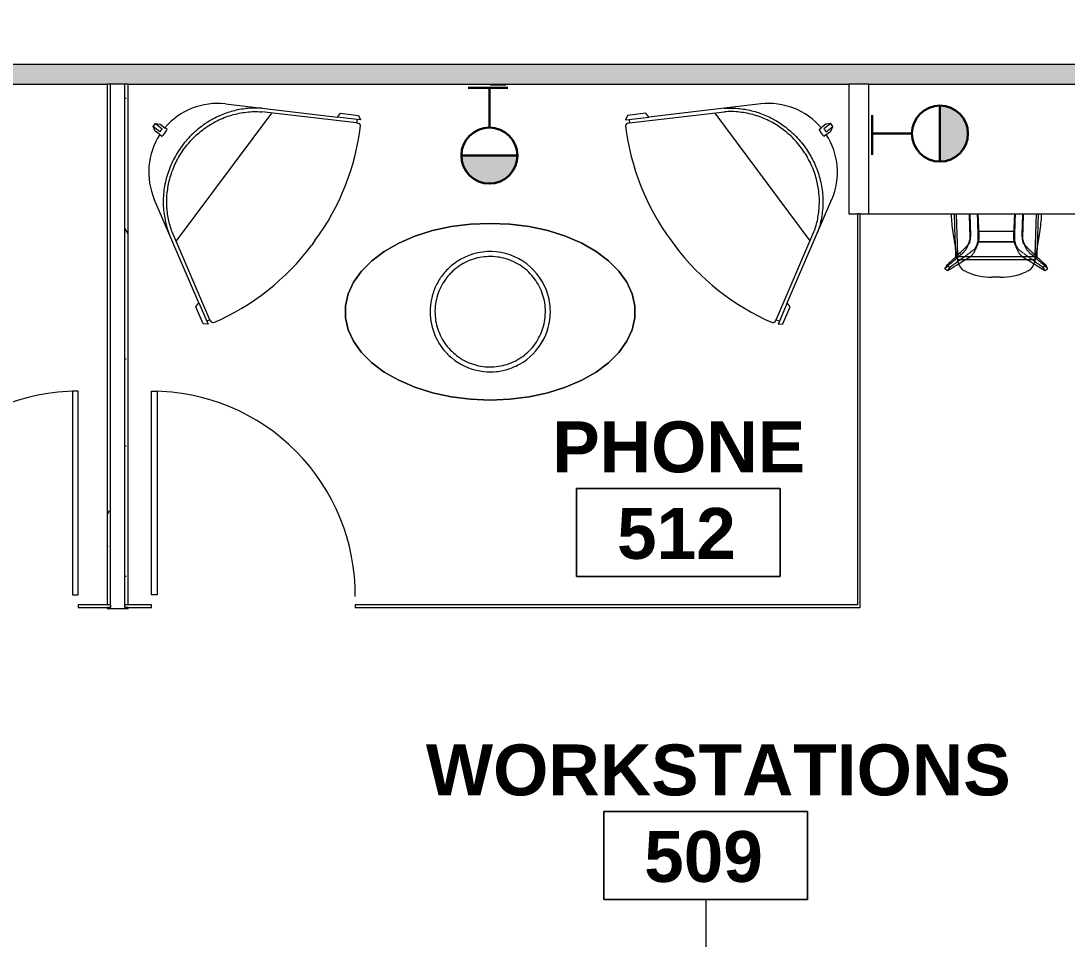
# Model space of a CAD drawing. Header units: inches. Extents: x 0 to 2535, y 0 to 2055.
# Drawn here: x 1219.2 to 1404.1, y 596.3 to 758.6 of the extents above; entities that cross this region are included whole.
import ezdxf

# ---------------------------------------------------------------- set-up
doc = ezdxf.new("R2010")
doc.units = ezdxf.units.IN
doc.header["$MEASUREMENT"] = 0
for name, color, linetype, lineweight in [('A-ANNO-NOTE', 131, 'Continuous', 9), ('A-AREA-IDEN', 2, 'Continuous', 9), ('A-DOOR', 31, 'Continuous', 13), ('A-WALL', 113, 'Continuous', 13), ('A-WALL-PATT', 111, 'Continuous', 13), ('E-ELEC-FIXT', 91, 'Continuous', 9), ('I-FURN', 30, 'Continuous', 9), ('I-WALL', 2, 'Continuous', 13), ('Q-CASE', 31, 'Continuous', 9)]:
    doc.layers.add(name, color=color, linetype=linetype, lineweight=lineweight)
doc.styles.add('Swis721 Lt BT_B', font='', dxfattribs={"height": 9})
doc.styles.get('Swis721 Lt BT_B').set_extended_font_data('Swis721 Lt BT', bold=True)
pattern_1 = [(0, (0, 0), (30.72, 7.68), [1.267, -21.773, 1.267, -21.773, -122.88]), (0, (0, 0), (30.72, 7.68), [-46.08, 1.267, -44.813, 1.267, -21.773, -53.76]), (0, (0, 0), (30.72, 7.68), [-115.2, 1.267, -14.093, 1.267, -37.133]), (120, (11.52, 3.84), (-22.011075, 22.7643), [1.267, -21.773, 1.267, -21.773, -122.88]), (120, (11.52, 3.84), (-22.011075, 22.7643), [-46.08, 1.267, -44.813, 1.267, -21.773, -53.76]), (120, (11.52, 3.84), (-22.011075, 22.7643), [-115.2, 1.267, -14.093, 1.267, -37.133]), (240, (15.36, 19.2), (-8.708925, -30.4443), [1.267, -21.773, 1.267, -21.773, -122.88]), (240, (15.36, 19.2), (-8.708925, -30.4443), [-46.08, 1.267, -44.813, 1.267, -21.773, -53.76]), (240, (15.36, 19.2), (-8.708925, -30.4443), [-115.2, 1.267, -14.093, 1.267, -37.133])]

# ---------------------------------------------------------------- blocks, each defined once
blk = doc.blocks.new('Door - Glass Single - Patch - Short Handle-8028882-Level 05 POWER _ SIGNAL')
at = {"layer": 'A-DOOR', "lineweight": 20}
for p, q in [((17, -2), (18, -2)), ((17, -38), (17, -2)), ((18, -2), (18, -38)), ((18, -38), (17, -38))]:
    blk.add_line(p, q, dxfattribs=at)
at = {"layer": 'A-DOOR', "lineweight": 9}
blk.add_arc((18, -2), 36, 179.5, 270, dxfattribs=at)
blk = doc.blocks.new('HighTower_Cone_Coffee - Elliptical-7231012-Level 05 POWER _ SIGNAL')
at = {"layer": 'I-FURN'}
for p, q in [((-3.49, 14.73), (0, 14.87)), ((-10.21, 13.58), (-6.91, 14.29)), ((-6.91, 14.29), (-3.49, 14.73)), ((-3.7, 8.28), (-4.06, 8.12)), ((-3.34, 8.42), (-3.7, 8.28)), ((-2.97, 8.55), (-3.34, 8.42)), ((-2.6, 8.66), (-2.97, 8.55)), ((4.6, 7.86), (4.25, 8.03)), ((4.94, 7.66), (4.6, 7.86)), ((-7.2, 5.84), (-7.46, 5.55)), ((-6.93, 6.12), (-7.2, 5.84)), ((9.13, 2.69), (8.99, 3.05)), ((9.26, 2.32), (9.13, 2.69)), ((-25.57, -1.82), (-25.57, 0.31)), ((-25.09, -3.93), (-25.57, -1.82)), ((-9.76, -0.54), (-9.76, -0.75)), ((9.76, -0.75), (9.75, -0.36)), ((8.91, -4.75), (9.06, -4.39)), ((5.74, -8.64), (6.05, -8.41)), ((6.08, -8.39), (6.36, -8.16)), ((-3.54, -9.85), (-3.17, -9.98)), ((-3.17, -9.98), (-2.8, -10.1)), ((0.28, -10.51), (0.67, -10.49)), ((0.67, -10.49), (1.06, -10.45)), ((4.41, -9.46), (4.76, -9.27))]:
    blk.add_line(p, q, dxfattribs=at)
at = {"layer": 'I-FURN', "flags": 128}
for points in [[(0, 14.87), (-3.49, 14.73), (-6.91, 14.29), (-10.21, 13.58), (-13.31, 12.6), (-16.17, 11.37), (-18.73, 9.91), (-20.93, 8.26), (-22.75, 6.44), (-24.15, 4.48), (-25.09, 2.43), (-25.57, 0.31), (-25.57, -1.82), (-25.09, -3.93), (-24.15, -5.98), (-22.75, -7.94), (-20.93, -9.76), (-18.73, -11.42), (-16.17, -12.87), (-13.31, -14.1), (-10.21, -15.08), (-6.91, -15.8), (-3.49, -16.23), (0, -16.38)], [(0, -16.38), (3.49, -16.23), (6.91, -15.8), (10.21, -15.08), (13.31, -14.1), (16.17, -12.87), (18.73, -11.42), (20.93, -9.76), (22.75, -7.94), (24.15, -5.98), (25.09, -3.93), (25.57, -1.82), (25.57, 0.31), (25.09, 2.43), (24.15, 4.48), (22.75, 6.44), (20.93, 8.26), (18.73, 9.91), (16.17, 11.37), (13.31, 12.6), (10.21, 13.58), (6.91, 14.29), (3.49, 14.73), (0, 14.87)], [(0, 14.87), (3.49, 14.73), (6.91, 14.29), (10.21, 13.58), (13.31, 12.6), (16.17, 11.37), (18.73, 9.91), (20.93, 8.26), (22.75, 6.44), (24.15, 4.48), (25.09, 2.43), (25.57, 0.31), (25.57, -1.82), (25.09, -3.93), (24.15, -5.98), (22.75, -7.94), (20.93, -9.76), (18.73, -11.42), (16.17, -12.87), (13.31, -14.1), (10.21, -15.08), (6.91, -15.8), (3.49, -16.23), (0, -16.38)], [(-16.17, 11.37), (-13.31, 12.6), (-10.21, 13.58)], [(-20.93, 8.26), (-18.73, 9.91), (-16.17, 11.37)], [(-24.15, 4.48), (-22.75, 6.44), (-20.93, 8.26)], [(-4.76, 7.77), (-5.09, 7.57), (-5.42, 7.36), (-5.74, 7.14), (-6.05, 6.9)], [(-4.06, 8.12), (-4.41, 7.95), (-4.76, 7.77)], [(-0.28, 9), (-0.67, 8.98), (-1.06, 8.95), (-1.45, 8.9), (-1.84, 8.83), (-2.22, 8.75), (-2.6, 8.66)], [(0.88, 8.97), (0.5, 9), (0.11, 9.01), (-0.28, 9)], [(4.24, 8.04), (3.9, 8.2), (3.54, 8.34), (3.17, 8.48), (2.8, 8.6), (2.42, 8.7), (2.04, 8.79), (1.66, 8.87), (1.27, 8.92), (0.88, 8.97)], [(8.99, 3.05), (8.83, 3.4), (8.66, 3.75), (8.47, 4.1), (8.27, 4.43), (8.06, 4.76), (7.83, 5.08), (7.59, 5.38), (7.34, 5.68), (7.07, 5.97), (6.8, 6.25), (6.51, 6.52), (6.22, 6.77), (5.91, 7.01), (5.6, 7.24), (5.27, 7.46), (4.94, 7.66)], [(-7.46, 5.55), (-7.7, 5.24), (-7.93, 4.93), (-8.16, 4.61), (-8.36, 4.28), (-8.56, 3.94), (-8.74, 3.59), (-8.91, 3.24), (-9.06, 2.88), (-9.2, 2.52), (-9.32, 2.15), (-9.43, 1.77), (-9.52, 1.39), (-9.6, 1.01), (-9.66, 0.62), (-9.71, 0.24), (-9.74, -0.15), (-9.76, -0.54)], [(-6.08, 6.88), (-6.36, 6.65), (-6.65, 6.39), (-6.91, 6.14)], [(-25.57, 0.31), (-25.09, 2.43), (-24.15, 4.48)], [(9.57, 1.19), (9.48, 1.57), (9.38, 1.94), (9.26, 2.32)], [(9.69, 0.42), (9.64, 0.8), (9.57, 1.19)], [(9.75, -0.36), (9.73, 0.03), (9.69, 0.42)], [(-9.76, -0.75), (-9.75, -1.14), (-9.73, -1.53), (-9.69, -1.92), (-9.64, -2.31), (-9.57, -2.69), (-9.48, -3.07), (-9.38, -3.45), (-9.26, -3.82), (-9.13, -4.19), (-8.99, -4.55), (-8.83, -4.91)], [(9.43, -3.28), (9.52, -2.9), (9.6, -2.52), (9.66, -2.13), (9.71, -1.74), (9.74, -1.35), (9.76, -0.96), (9.76, -0.75)], [(9.06, -4.39), (9.2, -4.02), (9.32, -3.65), (9.43, -3.28)], [(0, -16.38), (-3.49, -16.23), (-6.91, -15.8), (-10.21, -15.08), (-13.31, -14.1), (-16.17, -12.87), (-18.73, -11.42), (-20.93, -9.76), (-22.75, -7.94), (-24.15, -5.98), (-25.09, -3.93)], [(-8.83, -4.91), (-8.66, -5.26), (-8.47, -5.6), (-8.27, -5.94), (-8.06, -6.26), (-7.83, -6.58), (-7.59, -6.89), (-7.34, -7.19), (-7.07, -7.48), (-6.8, -7.75), (-6.51, -8.02), (-6.22, -8.28), (-5.91, -8.52), (-5.6, -8.75), (-5.27, -8.97)], [(6.93, -7.63), (7.2, -7.35), (7.46, -7.05), (7.7, -6.75), (7.93, -6.44), (8.16, -6.11), (8.36, -5.78), (8.56, -5.45), (8.74, -5.1), (8.91, -4.75)], [(-5.27, -8.97), (-4.94, -9.17), (-4.6, -9.36), (-4.25, -9.54)], [(4.76, -9.27), (5.09, -9.08), (5.42, -8.87), (5.74, -8.64)], [(6.36, -8.16), (6.65, -7.9), (6.91, -7.64)], [(-4.24, -9.54), (-3.9, -9.7), (-3.54, -9.85)], [(-2.8, -10.1), (-2.42, -10.21), (-2.04, -10.3)], [(-2.04, -10.3), (-1.66, -10.37), (-1.27, -10.43), (-0.88, -10.47), (-0.5, -10.5)], [(-0.5, -10.5), (-0.11, -10.51), (0.28, -10.51)], [(1.06, -10.45), (1.45, -10.4), (1.84, -10.34)], [(1.84, -10.34), (2.22, -10.26), (2.6, -10.16), (2.97, -10.05), (3.34, -9.92)], [(3.34, -9.92), (3.7, -9.78), (4.06, -9.63), (4.41, -9.46)]]:
    blk.add_lwpolyline(points, dxfattribs=at)
at = {"layer": 'I-FURN'}
for start, end in [(48, 120), (120, 132), (132, 144), (12, 48), (144, 156), (156, 168), (168, 180), (360, 12), (180, 204), (300, 360), (204, 264), (276, 288), (288, 300), (264, 276)]:
    blk.add_arc((0, -0.75), 10.63, start, end, dxfattribs=at)
blk = doc.blocks.new('Seating-Booth_Lounge_Chair-Teknion-STFB_Fractals-R2014 - High Back-7254487-Level 05 POWER _ SIGNAL')
at = {"layer": 'I-FURN'}
for p, q in [((-0.33, 17.49), (-0.75, 16.73)), ((-0.75, 16.73), (-0.75, 15.68)), ((0.33, 17.49), (-0.33, 17.49)), ((-0.33, 17.49), (-0.33, 15.98)), ((0.75, 16.73), (0.33, 17.49)), ((0.33, 15.98), (0.33, 17.49)), ((0.75, 15.68), (0.75, 16.73)), ((-0.75, 15.23), (-0.75, 15.71)), ((0.75, 15.71), (0.75, 15.23)), ((-10.51, 9.64), (-20.48, -7.63)), ((20.48, -7.63), (10.51, 9.64)), ((-21.69, -10.96), (-13.24, 3.67)), ((-14.07, 2.16), (14.07, 2.16)), ((21.69, -10.96), (13.24, 3.67)), ((-21.35, -7.63), (-22.97, -10.45)), ((-22.23, -10.65), (-20.48, -7.63)), ((-20.48, -7.63), (-21.35, -7.63)), ((21.35, -7.63), (20.48, -7.63)), ((20.48, -7.63), (22.23, -10.67)), ((22.97, -10.45), (21.35, -7.63)), ((-22.97, -10.45), (-22.54, -11.19)), ((-22.54, -11.19), (-22.23, -10.65)), ((-22.23, -10.65), (-21.69, -10.96)), ((-21.69, -10.96), (-21.81, -11.17)), ((21.81, -11.17), (21.69, -10.96)), ((22.23, -10.65), (22.54, -11.19)), ((22.54, -11.19), (22.97, -10.45)), ((-0.62, -17.49), (0.44, -17.49))]:
    blk.add_line(p, q, dxfattribs=at)
at = {"layer": 'I-FURN', "flags": 128}
blk.add_lwpolyline([(21.69, -10.96), (21.96, -10.81), (22.23, -10.65)], dxfattribs=at)
at = {"layer": 'I-FURN'}
for centre, radius, start, end in [((0, 3.57), 12.14, 93.5443, 149.9999), ((0, 3.57), 12.14, 30.0001, 86.4557), ((-21.37, -11.42), 0.5, 149.88, 228.935), ((-0.44, 25.1), 42.59, 240.0474, 269.7588), ((0.44, 25.1), 42.59, 270, 299.9548), ((21.37, -11.42), 0.5, 311.2677, 30.12)]:
    blk.add_arc(centre, radius, start, end, dxfattribs=at)
for centre, major_axis, ratio in [((0, 15.23), (-0.75, 0), 0.098866), ((0, 15.98), (-0.33, 0), 0.098894)]:
    blk.add_ellipse(centre, major_axis=major_axis, ratio=ratio, start_param=0, end_param=3.141593, dxfattribs=at)
for points in [[(-13.77, 3.99), (-13.55, 4.33), (-13.09, 5), (-12.05, 6.26), (-10.56, 7.69), (-8.53, 9.11), (-6.18, 10.26), (-3.56, 11.06), (-0.72, 11.42), (2.15, 11.3), (4.95, 10.7), (7.6, 9.64), (10.02, 8.14), (11.77, 6.57), (12.99, 5.14), (13.52, 4.38), (13.77, 3.99)], [(13.24, 3.67), (13.03, 4), (12.58, 4.65), (11.58, 5.86), (10.15, 7.23), (8.19, 8.59), (5.94, 9.7), (3.42, 10.47), (0.69, 10.81), (-2.06, 10.7), (-4.75, 10.12), (-7.3, 9.1), (-9.62, 7.66), (-11.31, 6.15), (-12.48, 4.78), (-13, 4.05), (-13.24, 3.67)]]:
    blk.add_open_spline(points, degree=3, knots=[-1, -1, -1, -1, -0.961957, -0.923913, -0.847826, -0.771739, -0.695652, -0.608696, -0.521739, -0.434783, -0.347826, -0.26087, -0.173913, -0.086957, -0.043478, 0, 0, 0, 0], dxfattribs=at)
blk = doc.blocks.new('Seating-Booth_Lounge_Chair-Teknion-STFB_Fractals-R2014 - High Back-7331714-Level 05 POWER _ SIGNAL')
at = {"layer": 'I-FURN'}
for p, q in [((-0.62, 17.49), (0.44, 17.49)), ((-22.97, 10.45), (-22.54, 11.19)), ((-22.54, 11.19), (-22.23, 10.65)), ((-21.69, 10.96), (-21.81, 11.17)), ((21.81, 11.17), (21.69, 10.96)), ((22.23, 10.65), (22.54, 11.19)), ((22.54, 11.19), (22.97, 10.45)), ((-21.35, 7.63), (-22.97, 10.45)), ((-22.23, 10.65), (-21.69, 10.96)), ((-22.23, 10.65), (-20.48, 7.63)), ((-21.69, 10.96), (-13.24, -3.67)), ((21.69, 10.96), (13.24, -3.67)), ((20.48, 7.63), (22.23, 10.67)), ((22.97, 10.45), (21.35, 7.63)), ((-20.48, 7.63), (-21.35, 7.63)), ((-10.51, -9.64), (-20.48, 7.63)), ((20.48, 7.63), (10.51, -9.64)), ((21.35, 7.63), (20.48, 7.63)), ((-14.07, -2.16), (14.07, -2.16)), ((-0.75, -15.23), (-0.75, -15.71)), ((-0.75, -16.73), (-0.75, -15.68)), ((-0.33, -17.49), (-0.33, -15.98)), ((0.33, -15.98), (0.33, -17.49)), ((0.75, -15.71), (0.75, -15.23)), ((0.75, -15.68), (0.75, -16.73)), ((-0.33, -17.49), (-0.75, -16.73)), ((0.33, -17.49), (-0.33, -17.49)), ((0.75, -16.73), (0.33, -17.49))]:
    blk.add_line(p, q, dxfattribs=at)
at = {"layer": 'I-FURN', "flags": 128}
blk.add_lwpolyline([(21.69, 10.96), (21.96, 10.81), (22.23, 10.65)], dxfattribs=at)
at = {"layer": 'I-FURN'}
for centre, radius, start, end in [((-0.44, -25.1), 42.59, 90.2412, 119.9526), ((0.44, -25.1), 42.59, 60.0452, 90), ((-21.37, 11.42), 0.5, 131.065, 210.12), ((21.37, 11.42), 0.5, 329.88, 48.7323), ((0, -3.57), 12.14, 210.0001, 266.4557), ((0, -3.57), 12.14, 273.5443, 329.9999)]:
    blk.add_arc(centre, radius, start, end, dxfattribs=at)
for centre, major_axis, ratio in [((0, -15.23), (0.75, 0), 0.098866), ((0, -15.98), (0.33, 0), 0.098894)]:
    blk.add_ellipse(centre, major_axis=major_axis, ratio=ratio, start_param=0, end_param=3.141593, dxfattribs=at)
for points in [[(13.24, -3.67), (13.03, -4), (12.58, -4.65), (11.58, -5.86), (10.15, -7.23), (8.19, -8.59), (5.94, -9.7), (3.42, -10.47), (0.69, -10.81), (-2.06, -10.7), (-4.75, -10.12), (-7.3, -9.1), (-9.62, -7.66), (-11.31, -6.15), (-12.48, -4.78), (-13, -4.05), (-13.24, -3.67)], [(-13.77, -3.99), (-13.55, -4.33), (-13.09, -5), (-12.05, -6.26), (-10.56, -7.69), (-8.53, -9.11), (-6.18, -10.26), (-3.56, -11.06), (-0.72, -11.42), (2.15, -11.3), (4.95, -10.7), (7.6, -9.64), (10.02, -8.14), (11.77, -6.57), (12.99, -5.14), (13.52, -4.38), (13.77, -3.99)]]:
    blk.add_open_spline(points, degree=3, knots=[-1, -1, -1, -1, -0.961957, -0.923913, -0.847826, -0.771739, -0.695652, -0.608696, -0.521739, -0.434783, -0.347826, -0.26087, -0.173913, -0.086957, -0.043478, 0, 0, 0, 0], dxfattribs=at)
blk = doc.blocks.new('HighTower_Nadia_Bob_BarStool - HighTower_Nadia_Bob_BarStool-V22-Level 05 POWER _ SIGNAL')
at = {"layer": 'I-FURN'}
for p, q in [((-7.45, 2), (-7.33, -2.18)), ((-6.8, -5.24), (-7.02, 2)), ((7.02, 2), (6.8, -5.24)), ((7.34, -1.99), (7.45, 2)), ((-4.59, -1.17), (-4.57, -1.62)), ((-4.57, -1.62), (-4.56, -2.03)), ((-3.27, -1.08), (-3.24, -2.02)), ((-3.1, -1.08), (-3.27, -1.08)), ((-3.06, -2.01), (-3.1, -1.08)), ((-3.1, -1.08), (-3.1, -1.08)), ((3.09, -1.08), (-3.09, -1.08)), ((3.09, -1.08), (-3.09, -1.08)), ((3.1, -1.08), (3.06, -2.01)), ((3.27, -1.08), (3.1, -1.08)), ((3.24, -2.02), (3.27, -1.08)), ((-6.73, -6.58), (-7.51, -2.03)), ((-7.33, -2.21), (-7.3, -3.25)), ((-7.3, -3.25), (-7.24, -5.42)), ((-4.85, -3.02), (-4.94, -3.22)), ((-4.71, -2.91), (-4.88, -3.32)), ((-3.52, -3.59), (-3.63, -3.81)), ((-3.51, -3.92), (-3.33, -3.48)), ((-3.14, -2.9), (-3.3, -2.9)), ((-3.25, -2.04), (-3.25, -2.14)), ((-3.24, -2.04), (-3.24, -2.14)), ((-3.14, -2.9), (3.14, -2.9)), ((3.14, -2.9), (-3.14, -2.9)), ((3.3, -2.9), (3.14, -2.9)), ((3.24, -2.14), (3.24, -2.04)), ((3.25, -2.14), (3.25, -2.04)), ((3.33, -3.48), (3.51, -3.92)), ((3.63, -3.81), (3.52, -3.59)), ((4.88, -3.32), (4.71, -2.91)), ((4.94, -3.22), (4.85, -3.02)), ((7.51, -2.03), (6.73, -6.58)), ((7.24, -5.42), (7.3, -3.25)), ((7.3, -3.25), (7.34, -2.03)), ((-6.8, -5.35), (-6.8, -5.27)), ((-6.79, -5.47), (-6.79, -5.46)), ((6.73, -5.55), (6.72, -5.55)), ((6.74, -5.54), (6.73, -5.54)), ((6.73, -5.54), (6.73, -5.55)), ((6.78, -5.47), (6.78, -5.48)), ((6.8, -5.27), (6.8, -5.35)), ((-8.79, -7.12), (-9.12, -7.68)), ((-7.18, -5.66), (-7.17, -5.68)), ((-7.17, -5.68), (-7.16, -5.7)), ((-6.71, -5.56), (-6.72, -5.55)), ((-4.89, -5.58), (-6.61, -5.58)), ((-6.61, -6.02), (-5.47, -6.02)), ((-5.43, -6.02), (-5.38, -6.02)), ((-5.34, -6.02), (5.34, -6.02)), ((-4.64, -5.58), (-4.86, -5.58)), ((4.64, -5.58), (-4.64, -5.58)), ((4.86, -5.58), (4.64, -5.58)), ((6.61, -5.58), (4.89, -5.58)), ((5.38, -6.02), (5.43, -6.02)), ((5.47, -6.02), (6.61, -6.02)), ((6.64, -5.58), (6.63, -5.58)), ((6.71, -6.01), (6.73, -6.01)), ((6.78, -6), (6.81, -5.99)), ((6.81, -5.99), (6.83, -5.98)), ((7.04, -5.85), (7.06, -5.83)), ((7.15, -5.71), (7.16, -5.69)), ((9.12, -7.68), (8.79, -7.12)), ((-8.55, -8.01), (-8.23, -7.44)), ((-5.36, -8.17), (-5.61, -8.06)), ((0.72, -9.2), (-0.72, -9.2)), ((5.61, -8.06), (5.36, -8.17)), ((8.23, -7.44), (8.55, -8.01))]:
    blk.add_line(p, q, dxfattribs=at)
at = {"layer": 'I-FURN', "flags": 128}
for points in [[(-4.82, 2), (-4.81, 1.73), (-4.75, -0.23), (-4.69, -2.19)], [(-4.7, 2), (-4.69, 1.85), (-4.63, 0.2)], [(-3.38, 2), (-3.34, 0.8), (-3.25, -2.02)], [(-3.06, -2.01), (-3.15, 0.77), (-3.2, 2)], [(3.2, 2), (3.15, 0.77), (3.06, -2.01)], [(3.25, -2.02), (3.34, 0.8), (3.38, 2)], [(4.63, 0.2), (4.69, 1.85), (4.7, 2)], [(4.69, -2.19), (4.75, -0.23), (4.81, 1.73), (4.82, 2)], [(-4.63, 0.2), (-4.61, -0.49), (-4.59, -1.17)], [(4.59, -1.17), (4.61, -0.49), (4.63, 0.2)], [(-3.1, -1.08), (-3.18, -1.08), (-3.27, -1.08)], [(3.27, -1.08), (3.18, -1.08), (3.1, -1.08)], [(4.56, -2.03), (4.57, -1.62), (4.59, -1.17)], [(-3.3, -2.9), (-3.22, -2.9), (-3.14, -2.9)], [(3.14, -2.9), (3.22, -2.9), (3.3, -2.9)], [(-7.24, -5.42), (-7.23, -5.44), (-7.23, -5.47), (-7.23, -5.49), (-7.22, -5.52), (-7.22, -5.54), (-7.21, -5.56), (-7.21, -5.59), (-7.2, -5.61)], [(-6.79, -5.46), (-6.79, -5.45), (-6.79, -5.44), (-6.79, -5.44), (-6.8, -5.43), (-6.8, -5.42), (-6.8, -5.41), (-6.8, -5.41), (-6.8, -5.4)], [(-6.72, -5.55), (-6.72, -5.55), (-6.73, -5.54), (-6.73, -5.54), (-6.74, -5.53), (-6.74, -5.53), (-6.75, -5.52), (-6.75, -5.52), (-6.76, -5.51), (-6.76, -5.51), (-6.77, -5.5), (-6.77, -5.49), (-6.78, -5.49), (-6.78, -5.48), (-6.78, -5.47), (-6.79, -5.47)], [(-4.61, -5.56), (-4.59, -5.55), (-4.58, -5.55)], [(4.58, -5.55), (4.59, -5.55), (4.61, -5.56)], [(6.75, -5.53), (6.74, -5.53), (6.74, -5.54)], [(6.77, -5.49), (6.77, -5.5), (6.77, -5.5), (6.76, -5.51), (6.76, -5.51), (6.75, -5.52), (6.75, -5.53)], [(6.78, -5.48), (6.78, -5.48), (6.77, -5.49)], [(6.79, -5.45), (6.79, -5.46), (6.78, -5.47)], [(6.8, -5.43), (6.79, -5.43), (6.79, -5.44)], [(6.79, -5.44), (6.79, -5.45), (6.79, -5.45)], [(6.8, -5.4), (6.8, -5.41), (6.8, -5.42), (6.8, -5.43)], [(7.2, -5.6), (7.21, -5.58), (7.22, -5.55), (7.22, -5.53), (7.23, -5.5), (7.23, -5.48), (7.23, -5.45), (7.23, -5.43), (7.24, -5.42)], [(-7.2, -5.61), (-7.19, -5.63), (-7.18, -5.66)], [(-7.16, -5.7), (-7.14, -5.72), (-7.13, -5.75)], [(-7.13, -5.75), (-7.12, -5.77), (-7.1, -5.79), (-7.08, -5.8), (-7.07, -5.82), (-7.05, -5.84), (-7.03, -5.86), (-7.01, -5.88), (-6.99, -5.89), (-6.97, -5.91), (-6.95, -5.92), (-6.93, -5.93), (-6.91, -5.95), (-6.89, -5.96), (-6.87, -5.97), (-6.84, -5.98)], [(-6.84, -5.98), (-6.82, -5.99), (-6.8, -5.99), (-6.77, -6), (-6.75, -6.01), (-6.72, -6.01), (-6.7, -6.02), (-6.67, -6.02), (-6.65, -6.02), (-6.62, -6.02), (-6.61, -6.02)], [(-6.61, -5.58), (-6.62, -5.58), (-6.63, -5.58), (-6.63, -5.58), (-6.64, -5.58), (-6.65, -5.58), (-6.65, -5.58), (-6.66, -5.58), (-6.67, -5.58), (-6.68, -5.57), (-6.68, -5.57), (-6.69, -5.57), (-6.7, -5.56), (-6.7, -5.56), (-6.71, -5.56)], [(6.63, -5.58), (6.62, -5.58), (6.61, -5.58), (6.61, -5.58)], [(6.61, -6.02), (6.64, -6.02), (6.66, -6.02), (6.69, -6.02), (6.71, -6.01)], [(6.65, -5.58), (6.64, -5.58), (6.64, -5.58)], [(6.67, -5.58), (6.66, -5.58), (6.65, -5.58)], [(6.68, -5.57), (6.67, -5.57), (6.67, -5.58)], [(6.71, -5.56), (6.7, -5.56), (6.69, -5.57), (6.69, -5.57), (6.68, -5.57)], [(6.72, -5.55), (6.71, -5.55), (6.71, -5.56)], [(6.73, -6.01), (6.76, -6), (6.78, -6)], [(6.83, -5.98), (6.85, -5.97), (6.88, -5.96), (6.9, -5.95), (6.92, -5.94), (6.94, -5.93)], [(6.94, -5.93), (6.96, -5.91), (6.98, -5.9)], [(6.98, -5.9), (7, -5.88), (7.02, -5.87), (7.04, -5.85)], [(7.06, -5.83), (7.08, -5.81), (7.09, -5.8), (7.11, -5.78), (7.12, -5.76), (7.14, -5.74), (7.15, -5.71)], [(7.16, -5.69), (7.17, -5.67), (7.18, -5.65)], [(7.18, -5.65), (7.19, -5.62), (7.2, -5.6)]]:
    blk.add_lwpolyline(points, dxfattribs=at)
at = {"layer": 'I-FURN'}
for centre, radius, start, end in [((-4.76, -6.24), 2, 189.6506, 245), ((4.76, -6.24), 2, 295, 350.3494), ((-0.72, 1.8), 11, 245, 270), ((0.72, 1.8), 11, 270, 295)]:
    blk.add_arc(centre, radius, start, end, dxfattribs=at)
for centre, major_axis, start_param, end_param in [((-6.55, -2.14), (2, 0), 5.887338, 6.160784), ((-6.55, -2.14), (2, 0), 6.160784, 6.318092), ((-6.55, -2.14), (3.5, 0), 5.887338, 6.314349), ((6.55, -2.14), (3.5, 0), 3.110429, 3.53744), ((6.55, -2.14), (2, 0), 3.106686, 3.263994), ((6.55, -2.14), (2, 0), 3.263994, 3.53744)]:
    blk.add_ellipse(centre, major_axis=major_axis, ratio=0.998955, start_param=start_param, end_param=end_param, dxfattribs=at)
for points, knots in [([(-7.51, -2.03), (-7.68, -0.99), (-7.85, 0.35), (-7.94, 1.69), (-7.96, 2)], [-1, -1, -1, -1, -0.5, -0.3536857, -0.3536857, -0.3536857, -0.3536857]), ([(7.96, 2), (7.94, 1.69), (7.85, 0.35), (7.68, -0.99), (7.51, -2.03)], [-0.6463143, -0.6463143, -0.6463143, -0.6463143, -0.5, 0, 0, 0, 0]), ([(-5.05, -3.72), (-5.03, -3.66), (-4.97, -3.52), (-4.91, -3.39), (-4.88, -3.32)], [-1, -1, -1, -1, -0.5, -0.0000047, -0.0000047, -0.0000047, -0.0000047]), ([(-3.25, -2.5), (-3.26, -2.55), (-3.27, -2.69), (-3.29, -2.84), (-3.31, -2.94)], [-0.760617, -0.760617, -0.760617, -0.760617, -0.6666667, -0.459365, -0.459365, -0.459365, -0.459365]), ([(-3.08, -2.51), (-3.08, -2.5), (-3.06, -2.33), (-3.06, -2.17), (-3.06, -2.03)], [0.4396928, 0.4396928, 0.4396928, 0.4396928, 0.5, 0.9901493, 0.9901493, 0.9901493, 0.9901493]), ([(3.06, -2.03), (3.06, -2.17), (3.06, -2.34), (3.08, -2.5), (3.08, -2.51)], [0.0098507, 0.0098507, 0.0098507, 0.0098507, 0.5, 0.5603072, 0.5603072, 0.5603072, 0.5603072]), ([(3.32, -2.94), (3.3, -2.84), (3.27, -2.69), (3.26, -2.55), (3.26, -2.5)], [-0.540635, -0.540635, -0.540635, -0.540635, -0.3333333, -0.239383, -0.239383, -0.239383, -0.239383]), ([(5.15, -3.61), (5.14, -3.6), (5.11, -3.55), (5.05, -3.44), (4.99, -3.32), (4.96, -3.25), (4.94, -3.22)], [-0.8333333, -0.8333333, -0.8333333, -0.8333333, -0.6666667, -0.3333333, -0.1666667, 0, 0, 0, 0]), ([(-6.94, -5.37), (-6.99, -5.42), (-7.16, -5.58), (-7.45, -5.85), (-7.81, -6.18), (-8.05, -6.41), (-8.17, -6.52)], [-0.6870106, -0.6870106, -0.6870106, -0.6870106, -0.6, -0.4, -0.2, 0, 0, 0, 0]), ([(-5.29, -5.31), (-5.44, -5.43), (-5.74, -5.66), (-6.2, -5.99), (-6.5, -6.21), (-6.66, -6.32)], [0, 0, 0, 0, 0.2, 0.4, 0.5975981, 0.5975981, 0.5975981, 0.5975981]), ([(-6.57, -5.43), (-6.47, -5.35), (-6.26, -5.18), (-6.05, -5), (-5.94, -4.92)], [-0.191806, -0.191806, -0.191806, -0.191806, -0.1, -0.0019687, -0.0019687, -0.0019687, -0.0019687]), ([(-5.58, -4.06), (-5.71, -4.19), (-5.98, -4.45), (-6.25, -4.71), (-6.39, -4.84)], [-0.6521633, -0.6521633, -0.6521633, -0.6521633, -0.3333333, 0, 0, 0, 0]), ([(-5.38, -4.28), (-5.35, -4.25), (-5.3, -4.17), (-5.25, -4.09), (-5.22, -4.04)], [-0.6191538, -0.6191538, -0.6191538, -0.6191538, -0.5, -0.3333333, -0.3333333, -0.3333333, -0.3333333]), ([(-4.58, -5.55), (-4.55, -5.53), (-4.5, -5.49), (-4.39, -5.38), (-4.32, -5.3), (-4.25, -5.23), (-4.2, -5.16), (-4.15, -5.1), (-4.11, -5.05), (-4.09, -5.03)], [0, 0, 0, 0, 0.2, 0.3, 0.4, 0.45, 0.5, 0.55, 0.6, 0.6, 0.6, 0.6]), ([(-4.09, -5.01), (-4.07, -4.99), (-4.04, -4.95), (-3.97, -4.84), (-3.84, -4.64), (-3.74, -4.44), (-3.67, -4.3)], [0.6077225, 0.6077225, 0.6077225, 0.6077225, 0.65, 0.7, 0.8, 1, 1, 1, 1]), ([(-3.73, -4.01), (-3.74, -4.04), (-3.77, -4.08), (-3.79, -4.12), (-3.8, -4.14)], [0.3428104, 0.3428104, 0.3428104, 0.3428104, 0.5, 0.6332801, 0.6332801, 0.6332801, 0.6332801]), ([(3.67, -4.3), (3.74, -4.44), (3.84, -4.64), (3.97, -4.84), (4.04, -4.95), (4.09, -5.03), (4.15, -5.1), (4.2, -5.16), (4.25, -5.23), (4.3, -5.28), (4.35, -5.33), (4.41, -5.4), (4.5, -5.49), (4.55, -5.53), (4.58, -5.55)], [0, 0, 0, 0, 0.2, 0.3, 0.35, 0.4, 0.45, 0.5, 0.55, 0.6, 0.65, 0.7, 0.8, 1, 1, 1, 1]), ([(3.8, -4.14), (3.79, -4.12), (3.77, -4.08), (3.74, -4.04), (3.73, -4.01)], [0.3666421, 0.3666421, 0.3666421, 0.3666421, 0.5, 0.6571611, 0.6571611, 0.6571611, 0.6571611]), ([(5.05, -3.72), (5.11, -3.84), (5.19, -4), (5.3, -4.17), (5.35, -4.25), (5.38, -4.28)], [-1, -1, -1, -1, -0.6666667, -0.5, -0.3808462, -0.3808462, -0.3808462, -0.3808462]), ([(6.66, -6.32), (6.5, -6.21), (6.2, -5.99), (5.74, -5.66), (5.44, -5.43), (5.29, -5.31)], [0.4024025, 0.4024025, 0.4024025, 0.4024025, 0.6, 0.8, 1, 1, 1, 1]), ([(6.39, -4.84), (6.25, -4.71), (5.98, -4.45), (5.71, -4.19), (5.58, -4.06)], [-1, -1, -1, -1, -0.6666667, -0.3478367, -0.3478367, -0.3478367, -0.3478367]), ([(8.17, -6.52), (8.05, -6.41), (7.81, -6.18), (7.45, -5.85), (7.16, -5.58), (6.99, -5.42), (6.94, -5.37)], [-1, -1, -1, -1, -0.8, -0.6, -0.4, -0.3129894, -0.3129894, -0.3129894, -0.3129894]), ([(-9.12, -7.68), (-8.92, -7.49), (-8.32, -6.92), (-7.57, -6.28), (-7.03, -5.82), (-6.92, -5.73)], [-1, -1, -1, -1, -0.8, -0.4, -0.3, -0.3, -0.3, -0.3]), ([(-8.23, -7.44), (-8.33, -7.39), (-8.46, -7.32), (-8.59, -7.24), (-8.63, -7.22)], [-1, -1, -1, -1, -0.5, -0.2996808, -0.2996808, -0.2996808, -0.2996808]), ([(-8.55, -8.01), (-8.07, -7.68), (-7.44, -7.28), (-6.79, -6.88), (-6.67, -6.8)], [0, 0, 0, 0, 0.4, 0.4944502, 0.4944502, 0.4944502, 0.4944502]), ([(-7.61, -6.99), (-7.71, -7.06), (-7.92, -7.21), (-8.13, -7.36), (-8.23, -7.44)], [0.0198066, 0.0198066, 0.0198066, 0.0198066, 0.5, 1, 1, 1, 1]), ([(-6.76, -6.4), (-6.88, -6.48), (-7.16, -6.68), (-7.44, -6.87), (-7.6, -6.98)], [0.6434338, 0.6434338, 0.6434338, 0.6434338, 0.8, 1, 1, 1, 1]), ([(-6.58, -6.75), (-6.21, -6.52), (-5.56, -6.13), (-4.89, -5.73), (-4.61, -5.56)], [0.5152054, 0.5152054, 0.5152054, 0.5152054, 0.8, 1, 1, 1, 1]), ([(4.61, -5.56), (4.75, -5.65), (5.03, -5.81), (5.57, -6.14), (6.09, -6.45), (6.47, -6.68), (6.58, -6.75)], [0, 0, 0, 0, 0.1, 0.2, 0.4, 0.4847946, 0.4847946, 0.4847946, 0.4847946]), ([(6.67, -6.8), (7.05, -7.04), (7.69, -7.44), (8.31, -7.84), (8.55, -8.01)], [0.5055498, 0.5055498, 0.5055498, 0.5055498, 0.8, 1, 1, 1, 1]), ([(7.6, -6.98), (7.44, -6.87), (7.16, -6.68), (6.88, -6.48), (6.76, -6.4)], [0, 0, 0, 0, 0.2, 0.3565711, 0.3565711, 0.3565711, 0.3565711]), ([(6.92, -5.73), (7.25, -6), (8, -6.64), (8.73, -7.3), (9.12, -7.68)], [-0.7, -0.7, -0.7, -0.7, -0.4, 0, 0, 0, 0]), ([(8.23, -7.44), (8.13, -7.36), (7.92, -7.21), (7.71, -7.06), (7.61, -6.99)], [0, 0, 0, 0, 0.5, 0.9801934, 0.9801934, 0.9801934, 0.9801934]), ([(8.79, -7.12), (8.69, -7.02), (8.49, -6.82), (8.28, -6.62), (8.17, -6.52)], [-1, -1, -1, -1, -0.5, -0.0073007, -0.0073007, -0.0073007, -0.0073007]), ([(8.63, -7.22), (8.59, -7.24), (8.46, -7.32), (8.33, -7.39), (8.23, -7.44)], [-0.7003192, -0.7003192, -0.7003192, -0.7003192, -0.5, 0, 0, 0, 0])]:
    blk.add_open_spline(points, degree=3, knots=knots, dxfattribs=at)
for points in [[(-5.17, -3.63), (-5.3, -3.77), (-5.43, -3.91), (-5.56, -4.04)], [(-4.94, -3.22), (-4.98, -3.29), (-5.04, -3.42), (-5.12, -3.57), (-5.16, -3.62), (-5.17, -3.63)], [(-4.69, -2.19), (-4.69, -2.34), (-4.71, -2.62), (-4.79, -2.89), (-4.85, -3.02)], [(-3.36, -3.13), (-3.4, -3.29), (-3.46, -3.44), (-3.52, -3.59)], [(-3.32, -2.97), (-3.33, -3.02), (-3.35, -3.07), (-3.36, -3.12)], [(-3.25, -2.52), (-3.26, -2.65), (-3.28, -2.77), (-3.3, -2.9)], [(-3.25, -2.14), (-3.24, -2.26), (-3.25, -2.37), (-3.25, -2.48)], [(-3.24, -2.14), (-3.24, -2.25), (-3.24, -2.37), (-3.25, -2.48)], [(-3.14, -2.87), (-3.11, -2.75), (-3.09, -2.63), (-3.08, -2.52)], [(3.08, -2.52), (3.09, -2.63), (3.11, -2.75), (3.14, -2.87)], [(3.25, -2.48), (3.24, -2.37), (3.24, -2.25), (3.24, -2.14)], [(3.25, -2.48), (3.25, -2.37), (3.24, -2.26), (3.25, -2.14)], [(3.3, -2.9), (3.28, -2.77), (3.26, -2.65), (3.25, -2.52)], [(3.36, -3.12), (3.35, -3.07), (3.33, -3.02), (3.32, -2.97)], [(3.52, -3.59), (3.46, -3.44), (3.4, -3.29), (3.36, -3.13)], [(4.85, -3.02), (4.79, -2.89), (4.71, -2.62), (4.69, -2.34), (4.69, -2.19)], [(4.88, -3.32), (4.91, -3.39), (4.97, -3.52), (5.03, -3.66), (5.05, -3.72)], [(5.17, -3.63), (5.16, -3.63), (5.16, -3.62), (5.15, -3.61)], [(5.56, -4.04), (5.43, -3.91), (5.3, -3.77), (5.17, -3.63)], [(-6.39, -4.84), (-6.57, -5.02), (-6.75, -5.2), (-6.94, -5.37)], [(-6.88, -5.7), (-6.79, -5.62), (-6.69, -5.54), (-6.59, -5.46)], [(-6.59, -5.46), (-6.58, -5.45), (-6.58, -5.44), (-6.57, -5.43)], [(-5.94, -4.91), (-5.92, -4.9), (-5.87, -4.85), (-5.75, -4.72), (-5.64, -4.61), (-5.58, -4.54)], [(-5.58, -4.54), (-5.52, -4.47), (-5.46, -4.4), (-5.4, -4.32)], [(-4.83, -4.98), (-4.96, -5.07), (-5.09, -5.17), (-5.22, -5.26)], [(-5.21, -4.03), (-5.16, -3.93), (-5.1, -3.83), (-5.05, -3.72)], [(-4.33, -4.6), (-4.47, -4.71), (-4.62, -4.82), (-4.76, -4.93)], [(-3.86, -4.22), (-4.01, -4.35), (-4.16, -4.47), (-4.32, -4.59)], [(-3.84, -4.2), (-3.85, -4.21), (-3.86, -4.22), (-3.86, -4.22)], [(-3.81, -4.15), (-3.82, -4.17), (-3.83, -4.19), (-3.84, -4.2)], [(-3.63, -3.81), (-3.66, -3.88), (-3.69, -3.94), (-3.73, -4)], [(-3.67, -4.3), (-3.64, -4.24), (-3.59, -4.11), (-3.54, -3.99), (-3.51, -3.92)], [(3.51, -3.92), (3.54, -3.99), (3.59, -4.11), (3.64, -4.24), (3.67, -4.3)], [(3.73, -4), (3.71, -3.97), (3.68, -3.91), (3.65, -3.84), (3.63, -3.81)], [(3.84, -4.2), (3.83, -4.18), (3.82, -4.17), (3.81, -4.15)], [(3.86, -4.22), (3.86, -4.22), (3.85, -4.21), (3.84, -4.2)], [(4.32, -4.59), (4.16, -4.47), (4.01, -4.35), (3.86, -4.22)], [(4.76, -4.93), (4.62, -4.82), (4.47, -4.71), (4.33, -4.6)], [(5.22, -5.26), (5.09, -5.17), (4.96, -5.07), (4.83, -4.98)], [(5.4, -4.32), (5.46, -4.4), (5.52, -4.47), (5.58, -4.54)], [(5.58, -4.54), (5.64, -4.61), (5.7, -4.66), (5.74, -4.72)], [(5.74, -4.72), (5.79, -4.77), (5.87, -4.85), (5.92, -4.9), (5.94, -4.91)], [(5.94, -4.92), (6.05, -5), (6.16, -5.09), (6.26, -5.18)], [(6.27, -5.18), (6.37, -5.27), (6.47, -5.35), (6.57, -5.43)], [(6.74, -5.18), (6.62, -5.07), (6.5, -4.96), (6.39, -4.84)], [(6.57, -5.43), (6.58, -5.44), (6.58, -5.45), (6.59, -5.46)], [(6.59, -5.46), (6.69, -5.54), (6.79, -5.62), (6.88, -5.7)], [(6.94, -5.37), (6.87, -5.31), (6.8, -5.25), (6.74, -5.18)], [(-8.17, -6.52), (-8.27, -6.62), (-8.49, -6.81), (-8.69, -7.02), (-8.79, -7.12)], [(-8.65, -7.2), (-8.7, -7.17), (-8.75, -7.15), (-8.79, -7.12)], [(-6.66, -6.33), (-6.7, -6.35), (-6.73, -6.37), (-6.76, -6.4)], [(-6.64, -6.79), (-6.63, -6.78), (-6.61, -6.77), (-6.6, -6.76)], [(6.76, -6.4), (6.73, -6.37), (6.7, -6.35), (6.66, -6.33)], [(8.17, -6.52), (8.17, -6.52), (8.17, -6.52), (8.17, -6.52)], [(8.79, -7.12), (8.75, -7.15), (8.7, -7.17), (8.65, -7.2)], [(-9.12, -7.68), (-9.02, -7.74), (-8.84, -7.85), (-8.65, -7.96), (-8.55, -8.01)], [(8.55, -8.01), (8.65, -7.96), (8.84, -7.85), (9.02, -7.74), (9.12, -7.68)]]:
    blk.add_open_spline(points, degree=3, dxfattribs=at)
blk = doc.blocks.new('PS - Power Device _Wall Base_ - USB-V65-Level 05 POWER _ SIGNAL')
at = {"layer": 'E-ELEC-FIXT'}
for p, q in [((1302.13, 747.43), (1302.13, 747.24)), ((1304.88, 747.24), (1302.13, 747.24)), ((1304.88, 747.24), (1304.88, 747.43))]:
    blk.add_line(p, q, dxfattribs=at)
blk = doc.blocks.new('Casework 5 - Casework 5-7851681-Level 05 POWER _ SIGNAL')
at = {"layer": 'Q-CASE'}
blk.add_line((1369, 724.5), (1487.875, 724.5), dxfattribs=at)
blk = doc.blocks.new('Door - Glass Single - Patch - Short Handle-8039778-Level 05 POWER _ SIGNAL')
at = {"layer": 'A-DOOR', "lineweight": 20}
for p, q in [((17, 38), (17, 2)), ((18, 38), (17, 38)), ((18, 2), (18, 38)), ((17, 2), (18, 2))]:
    blk.add_line(p, q, dxfattribs=at)
at = {"layer": 'A-DOOR', "lineweight": 9}
blk.add_arc((18, 2), 36, 90, 180.5, dxfattribs=at)
blk = doc.blocks.new('Room Tag - Room Name and Number-3379422-Level 05 POWER _ SIGNAL')
at = {"layer": 'A-AREA-IDEN'}
for p, q in [((-0.1881, -0.1636), (-0.1881, -0.0018)), ((-0.1881, -0.0018), (0.1869, -0.0018)), ((0.1869, -0.0018), (-0.1881, -0.0018)), ((-0.1881, -0.0018), (-0.1881, -0.1636)), ((0.1869, -0.0018), (0.1869, -0.1636)), ((0.1869, -0.1636), (0.1869, -0.0018)), ((0.1869, -0.1636), (-0.1881, -0.1636)), ((-0.1881, -0.1636), (0.1869, -0.1636))]:
    blk.add_line(p, q, dxfattribs=at)

msp = doc.modelspace()

# ---------------------------------------------------------------- hatches: boundary and pattern name
at = {"layer": 'A-ANNO-NOTE'}
for points in [[(1381.73, 733.75), (1381.73, 743.65), (1381.6, 743.65), (1381.6, 743.59)], [(1381.6, 733.75), (1381.73, 733.75), (1381.6, 743.59)], [(1381.73, 733.75), (1382.52, 743.57), (1381.73, 743.65), (1381.73, 743.59)], [(1381.73, 733.75), (1382.52, 733.84), (1382.52, 743.57)], [(1384.45, 742.75), (1382.9, 743.48), (1382.52, 743.57)], [(1384.76, 734.89), (1384.45, 742.75), (1382.52, 743.57)], [(1382.52, 733.84), (1384.76, 734.89), (1382.52, 743.57)], [(1384.45, 742.75), (1383.77, 743.15), (1382.9, 743.48)], [(1384.76, 734.89), (1385.5, 741.76), (1384.45, 742.75)], [(1385.41, 741.86), (1385.24, 742.06), (1384.45, 742.75)], [(1385.5, 741.76), (1385.41, 741.86), (1384.45, 742.75)], [(1384.76, 734.89), (1386.47, 739.62), (1385.5, 741.76)], [(1386.47, 739.62), (1385.8, 741.33), (1385.5, 741.76)], [(1386.47, 739.62), (1385.93, 741.1), (1385.8, 741.33)], [(1386.47, 739.62), (1386.26, 740.38), (1385.93, 741.1)], [(1384.76, 734.89), (1385.8, 736.08), (1386.47, 739.62)], [(1385.8, 736.08), (1386.47, 737.78), (1386.47, 739.62)], [(1385.8, 736.08), (1385.93, 736.3), (1386.47, 737.78)], [(1385.93, 736.3), (1386.05, 736.54), (1386.47, 737.78)], [(1386.05, 736.54), (1386.26, 737.02), (1386.47, 737.78)], [(1386.47, 737.78), (1386.55, 738.7), (1386.47, 739.62)], [(1386.47, 737.78), (1386.52, 738.18), (1386.55, 738.7)], [(1384.76, 734.89), (1385.41, 735.54), (1385.8, 736.08)], [(1306.56, 733.02), (1306.9, 734.82), (1297, 734.82)], [(1298.4, 731.37), (1297, 734.82), (1297.09, 733.91)], [(1298.4, 731.37), (1306.56, 733.02), (1297, 734.82)], [(1306.56, 733.02), (1306.82, 733.91), (1306.9, 734.82)], [(1306.82, 733.91), (1306.87, 734.3), (1306.9, 734.82)], [(1382.52, 733.84), (1383.77, 734.25), (1384.76, 734.89)], [(1382.52, 733.84), (1383.16, 734), (1383.77, 734.25)], [(1383.77, 734.25), (1384.11, 734.44), (1384.76, 734.89)], [(1298.4, 731.37), (1297.09, 733.91), (1297.75, 732.2)], [(1297.62, 732.43), (1297.09, 733.91), (1297.29, 733.14)], [(1304.46, 730.56), (1306.56, 733.02), (1298.4, 731.37)], [(1304.46, 730.56), (1305.4, 731.28), (1306.56, 733.02)], [(1305.4, 731.28), (1306.08, 732.09), (1306.56, 733.02)], [(1306.08, 732.09), (1306.22, 732.31), (1306.56, 733.02)], [(1301.82, 729.88), (1304.46, 730.56), (1298.4, 731.37)], [(1301.82, 729.88), (1298.4, 731.37), (1300.15, 730.21)], [(1300.15, 730.21), (1298.4, 731.37), (1299.21, 730.7)], [(1301.82, 729.88), (1302.08, 729.88), (1304.46, 730.56)], [(1302.08, 729.88), (1304.12, 730.37), (1304.46, 730.56)], [(1304.46, 730.56), (1304.8, 730.77), (1305.4, 731.28)], [(1305.4, 731.28), (1305.68, 731.56), (1306.08, 732.09)], [(1301.82, 729.88), (1300.15, 730.21), (1300.65, 730.05)], [(1302.08, 729.88), (1303.25, 730.05), (1304.12, 730.37)], [(1302.08, 729.88), (1302.48, 729.9), (1303.25, 730.05)], [(1303.25, 730.05), (1303.51, 730.12), (1304.12, 730.37)]]:
    msp.add_hatch(color=256, dxfattribs=at).paths.add_polyline_path(points, flags=0)
at = {"layer": 'A-WALL-PATT', "lineweight": 9}
msp.add_hatch(color=7, dxfattribs=at).paths.add_polyline_path([(1235, 747.43), (1462.13, 747.43), (1462.13, 750.93), (963.56, 750.93), (963.56, 747.43), (1234.38, 747.43)], flags=0)
h = msp.add_hatch(dxfattribs=at)
h.set_pattern_fill('FP_1', color=256, style=0, pattern_type=2)
h.set_pattern_definition(pattern_1)
h.paths.add_polyline_path([(1234.38, 654.75), (1237.5, 654.75), (1237.5, 654.93), (1234.38, 654.93)], flags=0)
h.paths.add_polyline_path([(1235, 655.43), (1235, 747.43), (1234.38, 747.43), (1234.38, 655.43)], flags=0)
h = msp.add_hatch(dxfattribs=at)
h.set_pattern_fill('FP_1', color=256, style=0, pattern_type=2)
h.set_pattern_definition(pattern_1)
h.paths.add_polyline_path([(1237.5, 654.75), (1238.12, 654.75), (1238.12, 654.93), (1237.5, 654.93)], flags=0)
h.paths.add_polyline_path([(1238.12, 655.43), (1238.12, 747.43), (1237.5, 747.42), (1237.5, 655.43)], flags=0)

# ---------------------------------------------------------------- linework, layer by layer
at = {"layer": 'A-ANNO-NOTE', "lineweight": 30}
for p, q in [((1305.23, 746.79), (1298.22, 746.79)), ((1301.96, 746.79), (1301.96, 739.77)), ((1381.6, 743.65), (1381.6, 733.75)), ((1369.64, 741.98), (1369.64, 734.97)), ((1369.64, 738.71), (1376.65, 738.71)), ((1306.9, 734.82), (1297, 734.82))]:
    msp.add_line(p, q, dxfattribs=at)
at = {"layer": 'A-ANNO-NOTE'}
for p, q in [((1381.6, 743.65), (1381.6, 733.75)), ((1306.9, 734.82), (1297, 734.82))]:
    msp.add_line(p, q, dxfattribs=at)
at = {"layer": 'A-ANNO-NOTE', "lineweight": 30}
for centre in [(1381.6, 738.7), (1381.6, 738.7), (1381.6, 738.7), (1381.6, 738.7), (1381.6, 738.7), (1381.6, 738.7), (1381.6, 738.7), (1301.95, 734.82), (1301.95, 734.82), (1301.95, 734.82), (1301.95, 734.82), (1301.95, 734.82), (1301.95, 734.82), (1301.95, 734.82)]:
    msp.add_circle(centre, 4.95, dxfattribs=at)
at = {"layer": 'A-ANNO-NOTE'}
for centre, start, end in [((1381.6, 738.7), 270, 90), ((1301.95, 734.82), 180, 360)]:
    msp.add_arc(centre, 4.95, start, end, dxfattribs=at)
at = {"layer": 'A-AREA-IDEN'}
msp.add_line((1340.25, 577.81), (1340.25, 603.35), dxfattribs=at)
at = {"layer": 'A-WALL'}
for p, q in [((1238.12, 747.43), (1234.38, 747.43)), ((1235, 655.38), (1235, 747.43)), ((1237.5, 655.38), (1237.5, 747.43)), ((1369, 747.43), (1365.5, 747.43)), ((1367.5, 724.5), (1367, 724.5)), ((1235, 655.43), (1234.38, 655.43)), ((1235, 654.93), (1234.38, 654.93)), ((1238.12, 655.43), (1237.5, 655.43)), ((1238.12, 654.93), (1237.5, 654.93))]:
    msp.add_line(p, q, dxfattribs=at)
at = {"layer": 'I-WALL', "color": 8, "lineweight": 20}
for p, q in [((1462.13, 750.93), (962.94, 750.93)), ((966.69, 747.43), (1234.38, 747.43)), ((1238.12, 747.43), (1365.5, 747.43)), ((1369, 747.43), (1462.13, 747.43))]:
    msp.add_line(p, q, dxfattribs=at)
at = {"layer": 'I-WALL'}
for p, q in [((1234.38, 747.43), (1234.38, 655.43)), ((1238.12, 655.43), (1238.12, 747.43)), ((1365.5, 747.43), (1365.5, 724.5)), ((1369, 724.5), (1369, 747.43)), ((1365.5, 724.5), (1367, 724.5)), ((1367, 724.5), (1367, 655.43)), ((1367.5, 654.93), (1367.5, 724.5)), ((1367.5, 724.5), (1369, 724.5)), ((1234.38, 655.43), (1229.25, 655.43)), ((1229.25, 655.43), (1229.25, 654.93)), ((1229.25, 654.93), (1234.38, 654.93)), ((1234.38, 654.93), (1234.38, 654.75)), ((1234.38, 654.75), (1238.12, 654.75)), ((1242.25, 655.43), (1238.12, 655.43)), ((1238.12, 654.75), (1238.12, 654.93)), ((1238.12, 654.93), (1242.25, 654.93)), ((1242.25, 654.93), (1242.25, 655.43)), ((1367, 655.43), (1278.25, 655.43)), ((1278.25, 655.43), (1278.25, 654.93)), ((1278.25, 654.93), (1367.5, 654.93))]:
    msp.add_line(p, q, dxfattribs=at)
at = {"layer": 'I-WALL', "lineweight": 9}
for p, q in [((1235, 655.38), (1235, 654.93)), ((1237.5, 654.93), (1237.5, 655.38))]:
    msp.add_line(p, q, dxfattribs=at)

# ---------------------------------------------------------------- block references
at = {"layer": 'A-AREA-IDEN', "xscale": 95.99999999999994, "yscale": 95.99999999999994, "zscale": 95.99999999999994}
for p in [(1335.43, 676.15), (1340.24, 619.05)]:
    msp.add_blockref('Room Tag - Room Name and Number-3379422-Level 05 POWER _ SIGNAL', p, dxfattribs=at)
at = {"layer": 'A-DOOR'}
msp.add_blockref('Door - Glass Single - Patch - Short Handle-8039778-Level 05 POWER _ SIGNAL', (1211.25, 655.18), dxfattribs=at)
at = {"layer": 'A-DOOR', "rotation": 180}
msp.add_blockref('Door - Glass Single - Patch - Short Handle-8028882-Level 05 POWER _ SIGNAL', (1260.25, 655.18), dxfattribs=at)
at = {"layer": 'E-ELEC-FIXT'}
msp.add_blockref('PS - Power Device _Wall Base_ - USB-V65-Level 05 POWER _ SIGNAL', (0, 0), dxfattribs=at)
at = {"layer": 'I-FURN'}
for name, p, rotation in [('Seating-Booth_Lounge_Chair-Teknion-STFB_Fractals-R2014 - High Back-7331714-Level 05 POWER _ SIGNAL', (1256.74, 729.75), 233.288301556762), ('Seating-Booth_Lounge_Chair-Teknion-STFB_Fractals-R2014 - High Back-7254487-Level 05 POWER _ SIGNAL', (1348.47, 729.75), 306.711698443238)]:
    msp.add_blockref(name, p, dxfattribs=dict(at, rotation=rotation))
for name, p in [('HighTower_Nadia_Bob_BarStool - HighTower_Nadia_Bob_BarStool-V22-Level 05 POWER _ SIGNAL', (1391.56, 722.5)), ('HighTower_Cone_Coffee - Elliptical-7231012-Level 05 POWER _ SIGNAL', (1302.1, 707.97))]:
    msp.add_blockref(name, p, dxfattribs=at)
at = {"layer": 'Q-CASE'}
msp.add_blockref('Casework 5 - Casework 5-7851681-Level 05 POWER _ SIGNAL', (0, 0), dxfattribs=at)

# ---------------------------------------------------------------- texts
at = {"layer": 'A-AREA-IDEN', "char_height": 9, "attachment_point": 1, "style": 'Swis721 Lt BT_B'}
for s, insert, width in [('PHONE', (1313.07, 687.83), 53.934), ('512', (1324.52, 672.53), 25.452), ('WORKSTATIONS', (1290.74, 630.73), 119.685), ('509', (1329.32, 615.43), 25.452)]:
    msp.add_mtext(s, dxfattribs=dict(at, insert=insert, width=width))

doc.saveas('drawing.dxf')
